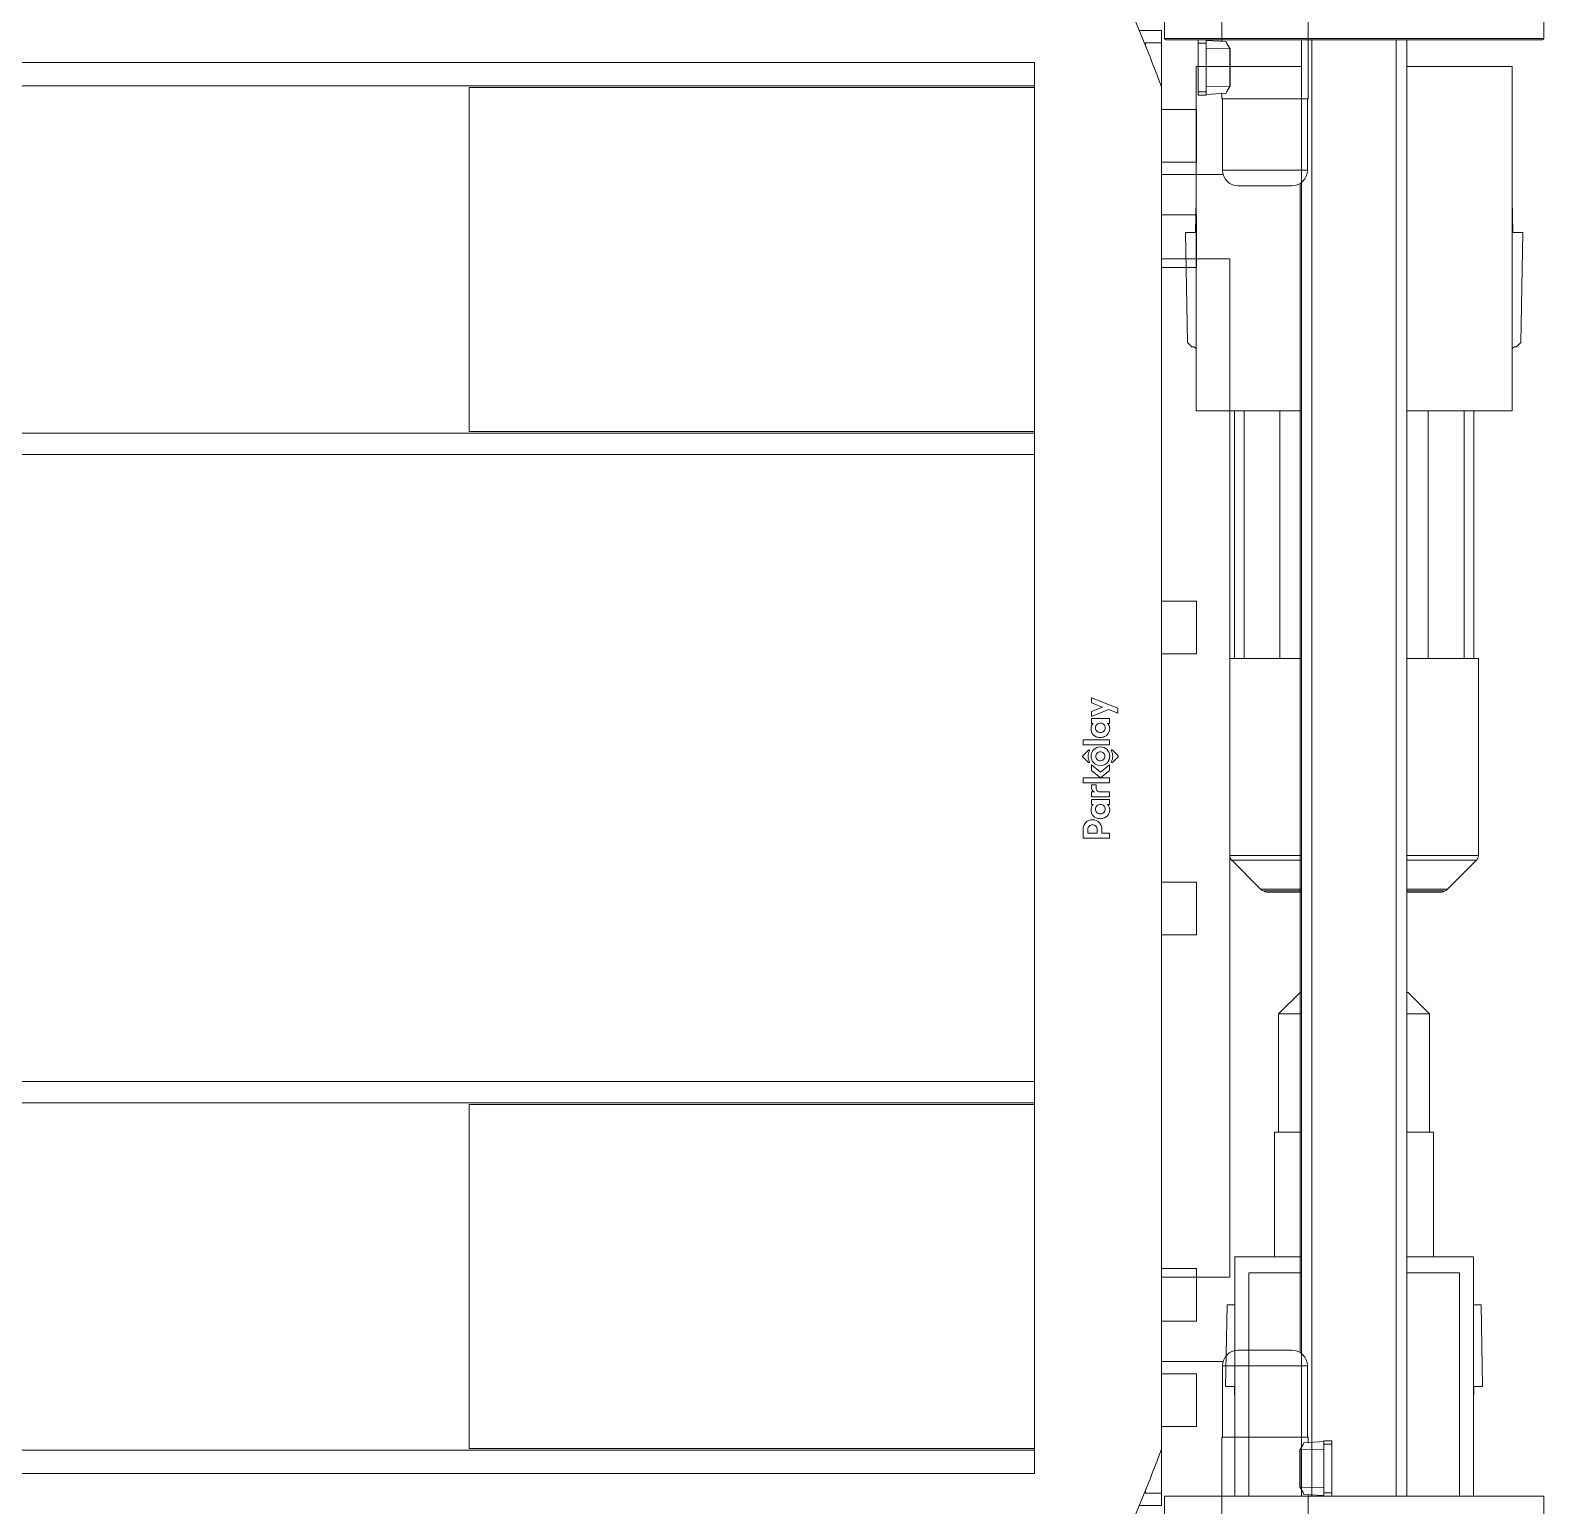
# Model space of a CAD drawing. Header units: inches. Extents: x 28 to 140, y 9 to 55.
# Drawn here: x 54.247 to 56.402, y 32.03 to 34.13 of the extents above; entities that cross this region are included whole.
import ezdxf

# ---------------------------------------------------------------- set-up
doc = ezdxf.new("R2010")
doc.units = ezdxf.units.IN
doc.header["$MEASUREMENT"] = 0
doc.set_wipeout_variables(frame=1)
doc.layers.add('PK24-LOGO', color=7, linetype='Continuous')
doc.layers.add('PK24E', color=7, linetype='Continuous')
for name, color, linetype, true_color in [('PK24E-COMP-PALLET', 132, 'Continuous', 0x00b7c8), ('PK24E-SYS-LIFT', 31, 'Continuous', 0xffcc5a), ('PK24E-SYS-SHELF', 31, 'Continuous', 0xffcc5a)]:
    doc.layers.add(name, color=color, linetype=linetype, true_color=true_color)

# ---------------------------------------------------------------- blocks, each defined once
blk = doc.blocks.new('ELIFTTT-CHASIS--TOP-COMP-PKE24')
at = {"layer": 'PK24E-SYS-LIFT', "lineweight": 5}
for p, q in [((276.1, 107.18), (276.1, 103.44)), ((288.4, 95.25), (288.4, 107.18)), ((272.75, 103.18), (272.75, 103.68)), ((272.75, 103.68), (273.85, 103.68)), ((273.85, 103.68), (273.85, 103.18)), ((273.85, 103.56), (276.71, 103.41)), ((272.75, 96.28), (272.75, 103.18)), ((273.85, 103.18), (272.75, 103.18)), ((273.85, 96.28), (273.85, 103.18)), ((273.85, 102.45), (277.25, 102.38)), ((277.25, 102.45), (277.25, 102.38)), ((277.25, 97.08), (277.25, 102.38)), ((277.25, 102.38), (277.25, 102.38)), ((277.3, 102.38), (277.25, 102.38)), ((277.3, 97.08), (277.3, 102.38)), ((273.85, 97), (277.25, 97.08)), ((277.25, 97.08), (277.25, 97.08)), ((277.25, 97.01), (277.25, 97.08)), ((277.3, 97.08), (277.25, 97.08)), ((272.75, 95.78), (272.75, 96.28)), ((272.75, 96.28), (273.85, 96.28)), ((273.85, 95.78), (272.75, 95.78)), ((273.85, 96.28), (273.85, 95.78)), ((273.85, 95.9), (276.71, 96.05)), ((276.1, 96.02), (276.1, 95.25)), ((276.1, 95.25), (288.4, 95.25)), ((276.2, 95.25), (276.2, 88.12)), ((288.3, 85.1), (288.3, 95.25)), ((276.2, 88.12), (276.2, 87.8)), ((276.2, 87.8), (276.2, 85.1)), ((249.75, 84.5), (68.85, 84.5)), ((249.75, 72.5), (249.75, 84.5)), ((249.75, 84.5), (254.75, 84.5)), ((254.75, 84.5), (254.75, 72.5)), ((254.75, 84.5), (259.75, 84.5)), ((259.75, 84.5), (259.75, 72.5)), ((259.75, 84.5), (276.28, 84.5)), ((276.2, 85.1), (288.3, 85.1)), ((286.1, 82.9), (278.4, 82.9)), ((287.25, -83.22), (287.25, 83.22)), ((81.39, 72.5), (249.75, 72.5)), ((254.75, 72.5), (249.75, 72.5)), ((259.75, 72.5), (254.75, 72.5)), ((259.75, 72.5), (277.25, 72.5)), ((277.25, 72.5), (277.25, -72.5)), ((108.63, 9), (114.95, 9)), ((114.75, 8.8), (108.64, 8.8)), ((114.4, 8.7), (108.65, 8.7)), ((114.75, -5.8), (114.75, 8.8)), ((114.95, 9), (114.95, 8)), ((112.38, 7.3), (108.76, 7.3)), ((113.01, 6.79), (112.59, 7.21)), ((113.1, -3.58), (113.1, 6.58)), ((114.6, -5.5), (114.6, 8.5)), ((114.95, 8), (114.75, 8)), ((114.95, 7.5), (114.75, 7.5)), ((114.95, 8), (114.95, 7.5)), ((115.6, 7.75), (114.95, 7.75)), ((115.6, 7.75), (115.6, 3.3)), ((117.1, 6.6), (115.6, 6.6)), ((118.2, 7.8), (117.1, 7.61)), ((117.1, 7.61), (117.1, -4.61)), ((119.1, 8.5), (118.2, 8.5)), ((118.2, 8.5), (118.2, -5.5)), ((119.1, 8.5), (119.1, 8.15)), ((119.1, 7.64), (119.1, 8.15)), ((131.2, 8.15), (119.1, 8.15)), ((119.1, 7.64), (119.1, 7.62)), ((119.1, 6.42), (119.1, 7.62)), ((131.2, 7.62), (119.1, 7.62)), ((144.33, 8.37), (131.2, 8.37)), ((131.2, 8.37), (131.2, 8.15)), ((131.2, 7.62), (131.2, 8.15)), ((131.2, 6.42), (131.2, 7.62)), ((144.33, 8.37), (144.33, 6.36)), ((146.2, 6.58), (144.47, 8.31)), ((144.47, 8.31), (144.47, 6.32)), ((146.2, 6.58), (146.2, 5.09)), ((115.45, 6), (114.75, 6)), ((115.45, 6), (115.45, -3)), ((119.1, 4.82), (119.1, 6.42)), ((131.2, 6.42), (119.1, 6.42)), ((119.1, 3.69), (119.1, 4.82)), ((131.2, 4.82), (119.1, 4.82)), ((131.2, 4.82), (131.2, 6.42)), ((131.2, 3.22), (131.2, 4.82)), ((144.33, 6.36), (144.33, -5.37)), ((144.47, 6.32), (144.47, -5.31)), ((146.2, 5.09), (146.2, -3.58)), ((146.26, -3.44), (146.26, 6.44)), ((146.26, 6.43), (146.26, -3.43)), ((146.3, -3.35), (146.3, 6.35)), ((115.6, 1.5), (115.6, 3.3)), ((115.8, 3.13), (115.6, 3.13)), ((115.8, -0.13), (115.8, 3.13)), ((119.1, 3.69), (119.1, -0.69)), ((131.2, 3.22), (131.2, -0.22)), ((115.6, -0.3), (115.6, 1.5)), ((115.6, -0.13), (115.8, -0.13)), ((115.6, -0.3), (115.6, -4.75)), ((119.1, -1.82), (119.1, -0.69)), ((119.1, -1.82), (119.1, -1.82)), ((131.2, -1.82), (119.1, -1.82)), ((119.1, -3.44), (119.1, -1.82)), ((131.2, -1.82), (131.2, -0.22)), ((131.2, -3.44), (131.2, -1.82)), ((108.92, -4.3), (112.38, -4.3)), ((112.59, -4.21), (113.01, -3.79)), ((114.75, -3), (115.45, -3)), ((115.6, -3.6), (117.1, -3.6)), ((119.1, -3.44), (119.1, -3.57)), ((131.2, -3.44), (119.1, -3.44)), ((119.1, -5.15), (119.1, -3.57)), ((131.2, -5.15), (131.2, -3.44)), ((144.47, -5.31), (146.2, -3.58)), ((108.83, -6), (114.95, -6)), ((108.85, -5.7), (114.4, -5.7)), ((114.75, -5.8), (108.85, -5.8)), ((114.95, -4.5), (114.75, -4.5)), ((114.95, -5), (114.75, -5)), ((114.95, -5), (114.95, -4.5)), ((114.95, -4.75), (115.6, -4.75)), ((114.95, -6), (114.95, -5)), ((117.1, -4.61), (118.2, -4.8)), ((118.2, -5.5), (119.1, -5.5)), ((119.1, -5.15), (119.1, -5.5)), ((131.2, -5.15), (119.1, -5.15)), ((119.5, -5.3), (119.5, -5.15)), ((119.7, -5.3), (119.5, -5.3)), ((119.53, -8.75), (119.5, -5.3)), ((119.7, -5.3), (119.7, -5.15)), ((119.72, -5.3), (119.7, -5.3)), ((119.72, -5.3), (120.15, -5.3)), ((119.73, -8.75), (119.72, -5.3)), ((126.81, -5.3), (120.15, -5.3)), ((120.15, -5.3), (120.15, -5.3)), ((120.15, -5.3), (120.2, -8.17)), ((120.15, -5.3), (120.2, -8.17)), ((121.68, -5.91), (120.76, -6.61)), ((121.68, -5.91), (120.76, -6.61)), ((121.68, -5.91), (121.68, -5.9)), ((122.75, -6.35), (121.68, -5.91)), ((122.75, -6.35), (121.68, -5.91)), ((122.9, -7.49), (122.75, -6.35)), ((122.75, -6.35), (122.75, -6.35)), ((122.9, -7.49), (122.75, -6.35)), ((123.94, -6.92), (124.42, -6.08)), ((124.42, -6.09), (123.94, -6.92)), ((124.42, -6.09), (124.42, -6.08)), ((124.65, -5.95), (125.61, -5.95)), ((124.65, -5.95), (124.65, -5.95)), ((125.61, -5.95), (124.65, -5.95)), ((125.61, -5.95), (125.61, -5.95)), ((125.84, -6.08), (126.32, -6.92)), ((125.84, -6.09), (125.84, -6.08)), ((126.32, -6.92), (125.84, -6.09)), ((126.76, -8.17), (126.81, -5.3)), ((126.81, -5.3), (126.76, -8.17)), ((126.81, -5.3), (126.81, -5.3)), ((126.81, -5.3), (127.84, -5.3)), ((127.83, -8.75), (127.84, -5.3)), ((127.86, -5.3), (127.84, -5.3)), ((127.86, -5.3), (127.86, -5.15)), ((128.06, -5.3), (127.86, -5.3)), ((128.03, -8.75), (128.06, -5.3)), ((128.06, -5.3), (128.06, -5.15)), ((131.2, -5.15), (131.2, -5.37)), ((131.2, -5.37), (137.47, -5.37)), ((137.79, -5.37), (144.33, -5.37)), ((120.2, -8.17), (120.2, -8.17)), ((120.2, -8.75), (120.2, -8.17)), ((120.2, -8.75), (120.2, -8.17)), ((120.2, -8.75), (120.2, -8.17)), ((120.76, -6.61), (120.76, -6.61)), ((120.76, -6.61), (120.91, -7.75)), ((120.91, -7.75), (121.98, -8.2)), ((121.98, -8.2), (122.9, -7.49)), ((122.9, -7.49), (122.9, -7.49)), ((123.93, -7.05), (123.93, -7.05)), ((123.94, -6.92), (123.94, -6.91)), ((123.94, -7.19), (124.42, -8.02)), ((124.65, -8.15), (125.61, -8.15)), ((125.84, -8.02), (126.32, -7.19)), ((126.32, -6.92), (126.32, -6.91)), ((126.33, -7.05), (126.33, -7.05)), ((126.76, -8.17), (126.76, -8.17)), ((126.76, -8.17), (126.76, -8.17)), ((126.76, -8.75), (126.76, -8.17)), ((126.76, -8.75), (126.76, -8.17)), ((126.76, -8.17), (126.76, -8.75)), ((119.48, -8.75), (119.49, -9.33)), ((119.71, -8.75), (119.48, -8.75)), ((119.49, -9.5), (119.59, -9.5)), ((119.49, -9.5), (119.5, -9.68)), ((119.5, -9.68), (119.5, -9.75)), ((119.5, -9.68), (128.06, -9.68)), ((119.5, -9.75), (119.5, -9.8)), ((119.5, -9.75), (128.06, -9.75)), ((119.5, -9.8), (128.06, -9.8)), ((119.59, -9.5), (127.97, -9.5)), ((127.97, -9.5), (119.59, -9.5)), ((119.59, -9.5), (119.59, -9.5)), ((119.71, -8.75), (119.71, -9.29)), ((119.71, -8.75), (127.85, -8.75)), ((119.71, -9.29), (127.85, -9.29)), ((127.85, -8.75), (127.85, -9.29)), ((128.08, -8.75), (127.85, -8.75)), ((127.97, -9.5), (128.07, -9.5)), ((127.97, -9.5), (127.97, -9.5)), ((128.07, -9.5), (128.06, -9.68)), ((128.06, -9.68), (128.06, -9.75)), ((128.06, -9.75), (128.06, -9.8)), ((128.08, -8.75), (128.07, -9.33)), ((249.75, -72.5), (81.39, -72.5)), ((249.75, -84.5), (249.75, -72.5)), ((249.75, -72.5), (254.75, -72.5)), ((254.75, -72.5), (254.75, -84.5)), ((254.75, -72.5), (259.75, -72.5)), ((259.75, -72.5), (259.75, -84.5)), ((259.75, -72.5), (277.25, -72.5)), ((278.4, -82.9), (286.1, -82.9)), ((68.85, -84.5), (171.2, -84.5)), ((171.2, -84.5), (171.2, -100.5)), ((201.2, -100.5), (201.2, -84.5)), ((201.2, -84.5), (249.75, -84.5)), ((254.75, -84.5), (249.75, -84.5)), ((259.75, -84.5), (254.75, -84.5)), ((259.75, -84.5), (276.28, -84.5)), ((276.2, -85.1), (276.2, -95.25)), ((288.3, -85.1), (276.2, -85.1)), ((288.3, -87.8), (288.3, -85.1)), ((288.3, -88.12), (288.3, -87.8)), ((288.3, -95.25), (288.3, -88.12)), ((276.1, -95.25), (276.1, -107.18)), ((288.4, -95.25), (276.1, -95.25)), ((290.65, -95.9), (287.79, -96.05)), ((288.4, -96.02), (288.4, -95.25)), ((290.65, -96.28), (290.65, -95.78)), ((290.65, -95.78), (291.75, -95.78)), ((291.75, -96.28), (290.65, -96.28)), ((290.65, -96.28), (290.65, -103.18)), ((291.75, -95.78), (291.75, -96.28)), ((291.75, -96.28), (291.75, -103.18)), ((287.2, -97.08), (287.2, -102.38)), ((287.2, -97.08), (287.25, -97.08)), ((290.65, -97), (287.25, -97.08)), ((287.25, -97.01), (287.25, -97.08)), ((287.25, -97.08), (287.25, -102.38)), ((287.25, -97.08), (287.25, -97.08)), ((171.2, -100.5), (201.2, -100.5)), ((287.2, -102.38), (287.25, -102.38)), ((290.65, -102.45), (287.25, -102.38)), ((287.25, -102.38), (287.25, -102.38)), ((287.25, -102.45), (287.25, -102.38)), ((290.65, -103.56), (287.79, -103.41)), ((290.65, -103.18), (291.75, -103.18)), ((290.65, -103.68), (290.65, -103.18)), ((291.75, -103.18), (291.75, -103.68)), ((288.4, -107.18), (288.4, -103.44)), ((291.75, -103.68), (290.65, -103.68))]:
    blk.add_line(p, q, dxfattribs=at)
at = {"layer": 'PK24E-SYS-LIFT', "lineweight": 5, "flags": 128}
for points in [[(119.49, -9.5), (119.49, -9.42), (119.49, -9.33)], [(128.07, -9.5), (128.07, -9.42), (128.07, -9.33)]]:
    blk.add_lwpolyline(points, dxfattribs=at)
at = {"layer": 'PK24E-SYS-LIFT', "lineweight": 5}
blk.add_circle((0, 0), 109, dxfattribs=at)
for centre, radius, start, end in [((282.25, 106.03), 6.15, 215.6016, 216.4055), ((282.25, 93.43), 6.15, 143.5945, 144.3984), ((278.4, 85.1), 2.2, 180, 270), ((286.1, 85.1), 2.2, 270, 0), ((114.4, 8.5), 0.2, 0, 90), ((112.38, 7), 0.3, 45, 90), ((112.8, 6.58), 0.3, 0, 45), ((144.33, 8.17), 0.2, 45, 90), ((146.06, 6.44), 0.2, 0, 45), ((146.19, 6.35), 0.11, 0, 50.4877), ((115.4, 3.3), 0.2, 0, 75.5225), ((115.4, -0.3), 0.2, 284.4775, 0), ((112.38, -4), 0.3, 270, 315), ((112.8, -3.58), 0.3, 315, 0), ((146.06, -3.44), 0.2, 315, 0), ((146.19, -3.35), 0.11, 309.5123, 0), ((114.4, -5.5), 0.2, 270, 0), ((137.63, -12.31), 6.94, 88.6726, 91.3112), ((144.33, -5.17), 0.2, 270, 315), ((119.56, -9.5), 0.0322, 1.5298, 3.1054), ((127.94, -9.5), 0.0274, 357.5302, 359.3787), ((278.4, -85.1), 2.2, 90, 180), ((286.1, -85.1), 2.2, 0, 90), ((282.25, -93.43), 6.15, 323.5945, 324.3984), ((282.25, -106.03), 6.15, 35.6016, 36.4055)]:
    blk.add_arc(centre, radius, start, end, dxfattribs=at)
for centre, major_axis, ratio, start_param, end_param in [((282.25, 105.66), (-4.43, 4.6), 0.92858, 1.214489, 1.388243), ((282.25, 93.8), (4.43, 4.6), 0.92858, 1.75335, 1.927104), ((125.13, -7.05), (1.2, 0), 0.999924, 1.981934, 2.206856), ((125.13, -7.05), (1.2, 0), 0.999924, 0.934737, 1.159658), ((125.13, -7.05), (1.2, 0), 0.999924, 3.029132, 3.254054), ((125.13, -7.05), (1.2, 0), 0.999924, 4.076329, 4.301251), ((125.13, -7.05), (1.2, 0), 0.999924, 5.123527, 5.348449), ((125.13, -7.05), (1.2, 0), 0.999924, 6.170724, 6.395646), ((114.79, 16.33), (18.71, -18.48), 0.975618, 5.661152, 5.669909), ((132.77, 16.33), (18.71, 18.48), 0.975618, 3.754869, 3.763626), ((282.25, -93.8), (4.43, 4.6), 0.92858, 4.894943, 5.068696), ((282.25, -105.66), (-4.43, 4.6), 0.92858, 4.356082, 4.529835)]:
    blk.add_ellipse(centre, major_axis=major_axis, ratio=ratio, start_param=start_param, end_param=end_param, dxfattribs=at)
for points, knots in [([(276.2, 87.8), (276.2, 87.8), (276.2, 87.81), (276.2, 87.83), (276.2, 87.87), (276.2, 87.92), (276.2, 87.98), (276.2, 88.03), (276.2, 88.08), (276.2, 88.11), (276.2, 88.12), (276.2, 88.12), (276.2, 88.12)], [0, 0, 0, 0, 0.106425, 0.212833, 0.319704, 0.427399, 0.535627, 0.643879, 0.751778, 0.859172, 0.966191, 1, 1, 1, 1]), ([(120.2, -8.17), (120.2, -8.17), (120.2, -8.17), (120.2, -8.17), (120.2, -8.17), (120.2, -8.17), (120.2, -8.17)], [0, 0, 0, 0, 0.043511, 0.220779, 0.610768, 1, 1, 1, 1]), ([(119.59, -9.5), (119.59, -9.5), (119.59, -9.5), (119.59, -9.5), (119.59, -9.5)], [0, 0, 0, 0, 0.942376, 1, 1, 1, 1]), ([(127.97, -9.5), (127.97, -9.5), (127.97, -9.5), (127.97, -9.5), (127.97, -9.5)], [0, 0, 0, 0, 0.058671, 1, 1, 1, 1]), ([(288.3, -87.8), (288.3, -87.8), (288.3, -87.81), (288.3, -87.83), (288.3, -87.87), (288.3, -87.92), (288.3, -87.98), (288.3, -88.03), (288.3, -88.08), (288.3, -88.11), (288.3, -88.12), (288.3, -88.12), (288.3, -88.12)], [0, 0, 0, 0, 0.106425, 0.212833, 0.319705, 0.427399, 0.535627, 0.64388, 0.751778, 0.859172, 0.966191, 1, 1, 1, 1])]:
    blk.add_open_spline(points, degree=3, knots=knots, dxfattribs=at)
blk = doc.blocks.new('ELIFTTT-TT--TOP-COMP-PKE24')
at = {"layer": 'PK24E-SYS-LIFT', "lineweight": 5}
for p, q in [((258.3, 103.22), (258.3, 105)), ((258.3, 105), (267.5, 105)), ((267.5, 105), (267.5, 103.22)), ((262.25, 103.22), (258.3, 103.22)), ((258.3, -103.22), (258.3, 103.22)), ((262.25, 94), (262.25, 103.22)), ((267.5, 103.22), (265.25, 103.22)), ((265.25, 103.22), (265.25, 94)), ((267.5, -103.22), (267.5, 103.22)), ((257.6, 95), (253, 95)), ((253, 95), (253, 75)), ((257.6, 75), (257.6, 95)), ((252.8, 75.2), (252.8, 94.8)), ((257.8, 94.8), (257.8, 75.2)), ((265.25, 94), (262.25, 94)), ((262.25, -94), (262.25, 94)), ((265.25, -94), (265.25, 94)), ((272.5, 93.75), (267.5, 93.75)), ((272.5, 93.75), (272.5, 86.25)), ((196.75, 89.5), (196.75, 84.5)), ((204.25, 89.5), (196.75, 89.5)), ((204.25, 84.5), (204.25, 89.5)), ((211.75, 89.5), (211.75, 84.5)), ((215.5, 89.5), (211.75, 89.5)), ((219.25, 89.5), (215.5, 89.5)), ((219.25, 84.5), (219.25, 89.5)), ((258.3, 88), (257.8, 88)), ((267.5, 86.25), (272.5, 86.25)), ((230.5, 84.5), (-230.5, 84.5)), ((230.5, 84.5), (230.5, -84.5)), ((257.8, 82), (258.3, 82)), ((272.5, 78.75), (267.5, 78.75)), ((272.5, 71.25), (272.5, 78.75)), ((220.5, 74.5), (87.6, 74.5)), ((220.5, -74.5), (220.5, 74.5)), ((253, 75), (257.6, 75)), ((267.5, 71.25), (272.5, 71.25)), ((258.3, 67.75), (230.5, 67.75)), ((230.5, 59.75), (258.3, 59.75)), ((252.8, 32.7), (252.8, 52.3)), ((257.6, 52.5), (253, 52.5)), ((253, 52.5), (253, 32.5)), ((257.6, 32.5), (257.6, 52.5)), ((257.8, 52.3), (257.8, 32.7)), ((258.3, 45.5), (257.8, 45.5)), ((257.8, 39.5), (258.3, 39.5)), ((253, 32.5), (257.6, 32.5)), ((272.5, 23.75), (267.5, 23.75)), ((272.5, 23.75), (272.5, 16.25)), ((272.5, 16.25), (267.5, 16.25)), ((98.82, 8.79), (110.62, 8.79)), ((110.62, 8.79), (110.62, 8.05)), ((110.92, 8.79), (110.62, 8.79)), ((110.92, 8.05), (110.92, 8.79)), ((252.8, -9.8), (252.8, 9.8)), ((257.6, 10), (253, 10)), ((253, 10), (253, -10)), ((257.6, -10), (257.6, 10)), ((257.8, 9.8), (257.8, -9.8)), ((98.42, 8.05), (111.02, 8.05)), ((111.32, 6.75), (99.67, 6.75)), ((111.02, 6.75), (111.02, 8.05)), ((111.32, 4.25), (111.32, 6.75)), ((112.82, 6.1), (111.32, 6.1)), ((112.82, 0), (112.82, 6.1)), ((99.67, 4.25), (111.32, 4.25)), ((111.02, -10.25), (111.02, 4.25)), ((112.92, 2.75), (112.82, 2.75)), ((112.92, -2.75), (112.92, 2.75)), ((220, 2.25), (113.02, 2.25)), ((220, 2.25), (220, -2.25)), ((258.3, 3), (257.8, 3)), ((112.82, -6.1), (112.82, 0)), ((112.82, -2.75), (112.92, -2.75)), ((113.02, -2.25), (220, -2.25)), ((257.8, -3), (258.3, -3)), ((111.02, -6.1), (112.82, -6.1)), ((116.42, -6.41), (114.62, -6.41)), ((114.62, -6.41), (114.62, -7.49)), ((114.62, -22.99), (114.62, -6.41)), ((117.72, -5.1), (116.42, -5.1)), ((116.42, -24.3), (116.42, -5.1)), ((117.72, -5.1), (137.72, -5.1)), ((117.72, -5.1), (117.72, -5.87)), ((117.72, -6.6), (117.72, -5.87)), ((153.04, -5.05), (137.72, -5.05)), ((137.72, -5.05), (137.72, -5.1)), ((137.72, -5.82), (137.72, -5.1)), ((137.72, -5.82), (137.72, -6.6)), ((155.72, -7.73), (153.04, -5.05)), ((153.04, -24.35), (153.04, -5.05)), ((112.52, -6.7), (111.02, -6.7)), ((112.52, -22.7), (112.52, -6.7)), ((114.62, -7.49), (112.52, -7.49)), ((114.62, -14.7), (114.62, -7.49)), ((117.72, -6.6), (137.72, -6.6)), ((117.72, -9.47), (117.72, -6.6)), ((137.72, -9.38), (137.72, -6.6)), ((155.72, -21.67), (155.72, -7.73)), ((111.32, -10.25), (99.67, -10.25)), ((111.32, -10.25), (111.32, -12.75)), ((117.72, -10.92), (117.72, -9.47)), ((137.72, -9.38), (137.72, -10.92)), ((253, -10), (257.6, -10)), ((99.67, -12.75), (111.32, -12.75)), ((111.02, -14.4), (111.02, -12.75)), ((137.72, -10.92), (117.72, -10.92)), ((117.72, -10.92), (117.72, -14.7)), ((137.72, -13.72), (137.72, -10.92)), ((105.72, -14.4), (111.02, -14.4)), ((111.02, -22.55), (111.02, -14.4)), ((114.62, -21.91), (114.62, -14.7)), ((117.72, -14.7), (117.72, -18.48)), ((137.72, -13.72), (137.72, -15.68)), ((137.72, -18.48), (137.72, -15.68)), ((272.5, -16.25), (267.5, -16.25)), ((272.5, -16.25), (272.5, -23.75)), ((117.72, -18.48), (137.72, -18.48)), ((117.72, -19.93), (117.72, -18.48)), ((137.72, -18.48), (137.72, -20.02)), ((117.72, -21.45), (117.72, -19.93)), ((117.72, -22.3), (117.72, -21.45)), ((137.72, -21.45), (117.72, -21.45)), ((137.72, -21.45), (137.72, -20.02)), ((137.72, -21.45), (137.72, -22.37)), ((105.72, -22.55), (111.02, -22.55)), ((105.72, -22.75), (111.02, -22.75)), ((111.02, -22.75), (111.02, -22.55)), ((111.02, -22.7), (112.52, -22.7)), ((112.52, -21.91), (114.62, -21.91)), ((114.62, -21.91), (114.62, -22.99)), ((114.62, -22.99), (116.42, -22.99)), ((117.72, -22.3), (117.72, -24.3)), ((137.72, -24.3), (137.72, -22.37)), ((153.04, -24.35), (155.72, -21.67)), ((116.42, -24.3), (117.72, -24.3)), ((137.72, -24.3), (117.72, -24.3)), ((118.31, -29.45), (118.31, -24.3)), ((118.61, -29.45), (118.61, -24.3)), ((129.61, -29.45), (129.61, -24.3)), ((129.91, -29.45), (129.91, -24.3)), ((137.72, -24.3), (137.72, -24.35)), ((137.72, -24.35), (148.38, -24.35)), ((148.87, -24.35), (148.38, -24.35)), ((148.87, -24.35), (153.04, -24.35)), ((272.5, -23.75), (267.5, -23.75)), ((118.61, -29.45), (118.31, -29.45)), ((129.61, -29.45), (118.61, -29.45)), ((129.91, -29.45), (129.61, -29.45)), ((252.8, -52.3), (252.8, -32.7)), ((257.6, -32.5), (253, -32.5)), ((253, -32.5), (253, -52.5)), ((257.6, -52.5), (257.6, -32.5)), ((257.8, -32.7), (257.8, -52.3)), ((258.3, -39.5), (257.8, -39.5)), ((257.8, -45.5), (258.3, -45.5)), ((253, -52.5), (257.6, -52.5)), ((258.3, -59.75), (230.5, -59.75)), ((230.5, -67.75), (258.3, -67.75)), ((272.5, -71.25), (267.5, -71.25)), ((272.5, -78.75), (272.5, -71.25)), ((87.6, -74.5), (220.5, -74.5)), ((252.8, -94.8), (252.8, -75.2)), ((257.6, -75), (253, -75)), ((253, -75), (253, -95)), ((257.6, -95), (257.6, -75)), ((257.8, -75.2), (257.8, -94.8)), ((267.5, -78.75), (272.5, -78.75)), ((258.3, -82), (257.8, -82)), ((230.5, -84.5), (-230.5, -84.5)), ((196.75, -84.5), (196.75, -89.5)), ((204.25, -89.5), (204.25, -84.5)), ((211.75, -84.5), (211.75, -89.5)), ((219.25, -89.5), (219.25, -84.5)), ((257.8, -88), (258.3, -88)), ((272.5, -86.25), (267.5, -86.25)), ((272.5, -93.75), (272.5, -86.25)), ((204.25, -89.5), (196.75, -89.5)), ((215.5, -89.5), (211.75, -89.5)), ((219.25, -89.5), (215.5, -89.5)), ((262.25, -94), (265.25, -94)), ((262.25, -103.22), (262.25, -94)), ((265.25, -94), (265.25, -103.22)), ((267.5, -93.75), (272.5, -93.75)), ((253, -95), (257.6, -95)), ((258.3, -105), (258.3, -103.22)), ((258.3, -103.22), (262.25, -103.22)), ((265.25, -103.22), (267.5, -103.22)), ((267.5, -103.22), (267.5, -105)), ((267.5, -105), (258.3, -105))]:
    blk.add_line(p, q, dxfattribs=at)
for centre, radius, start, end in [((253, 94.8), 0.2, 90, 180), ((257.6, 94.8), 0.2, 0, 90), ((253, 75.2), 0.2, 180, 270), ((257.6, 75.2), 0.2, 270, 0), ((0, 0), 109, 4.6242, 36.518), ((253, 52.3), 0.2, 90, 180), ((257.6, 52.3), 0.2, 0, 90), ((253, 32.7), 0.2, 180, 270), ((257.6, 32.7), 0.2, 270, 0), ((253, 9.8), 0.2, 90, 180), ((257.6, 9.8), 0.2, 0, 90), ((109.97, 5.5), 0.6, 0, 180), ((109.97, 5.5), 0.6, 180, 0), ((112.92, 2.65), 0.1, 0, 90), ((112.92, -2.65), 0.1, 270, 0), ((253, -9.8), 0.2, 180, 270), ((257.6, -9.8), 0.2, 270, 0), ((109.97, -11.5), 0.6, 0, 180), ((109.97, -11.5), 0.6, 180, 0), ((0, 0), 109, 323.482, 347.9529), ((253, -32.7), 0.2, 90, 180), ((257.6, -32.7), 0.2, 0, 90), ((253, -52.3), 0.2, 180, 270), ((257.6, -52.3), 0.2, 270, 0), ((253, -75.2), 0.2, 90, 180), ((257.6, -75.2), 0.2, 0, 90), ((253, -94.8), 0.2, 180, 270), ((257.6, -94.8), 0.2, 270, 0)]:
    blk.add_arc(centre, radius, start, end, dxfattribs=at)
for points, knots in [([(113.02, -2.65), (113.02, -2.64), (113.02, -2.62), (113.02, -2.46), (113.02, -2.22), (113.02, -1.89), (113.02, -1.48), (113.02, -1.02), (113.02, -0.52), (113.02, 0), (113.02, 0.52), (113.02, 1.02), (113.02, 1.48), (113.02, 1.89), (113.02, 2.22), (113.02, 2.46), (113.02, 2.62), (113.02, 2.64), (113.02, 2.65)], [0, 0, 0, 0, 0.0625, 0.125, 0.1875, 0.25, 0.3125, 0.375, 0.4375, 0.5, 0.5625, 0.625, 0.6875, 0.75, 0.8125, 0.875, 0.9375, 1, 1, 1, 1]), ([(148.38, -24.35), (148.39, -24.35), (148.39, -24.35), (148.43, -24.35), (148.49, -24.35), (148.57, -24.35), (148.65, -24.35), (148.73, -24.35), (148.8, -24.35), (148.85, -24.35), (148.86, -24.35), (148.87, -24.35), (148.87, -24.35)], [0, 0, 0, 0, 0.106795, 0.213596, 0.320503, 0.427754, 0.535474, 0.643625, 0.75192, 0.859858, 0.967037, 1, 1, 1, 1])]:
    blk.add_open_spline(points, degree=3, knots=knots, dxfattribs=at)
blk = doc.blocks.new('LOGO----DECOR-PK24')
at = {"layer": 'PK24-LOGO', "lineweight": 5}
for p, q in [((0.79, 1.37), (1.61, 2.19)), ((1.61, 2.19), (1.67, 2.21)), ((1.67, 2.21), (1.73, 2.19)), ((1.73, 2.19), (2.54, 1.37)), ((-10, 2.13), (-8.71, 2.13)), ((-10, -1.62), (-10, 2.13)), ((-9.29, 1.47), (-9.29, 0.11)), ((-8.76, 1.47), (-9.29, 1.47)), ((-9.29, 0.11), (-8.76, 0.11)), ((-8.61, 1.46), (-8.76, 1.47)), ((-8.76, 0.11), (-8.61, 0.13)), ((-8.71, 2.13), (-8.43, 2.11)), ((-8.48, 1.42), (-8.61, 1.46)), ((-8.61, 0.13), (-8.48, 0.17)), ((-8.36, 1.35), (-8.48, 1.42)), ((-8.48, 0.17), (-8.36, 0.23)), ((-8.43, 2.11), (-8.3, 2.07)), ((-8.26, 1.27), (-8.36, 1.35)), ((-8.36, 0.23), (-8.26, 0.31)), ((-8.3, 2.07), (-8.17, 2.03)), ((-8.19, 1.17), (-8.26, 1.27)), ((-8.26, 0.31), (-8.19, 0.41)), ((-8.13, 1.05), (-8.19, 1.17)), ((-8.19, 0.41), (-8.13, 0.53)), ((-8.17, 2.03), (-7.94, 1.9)), ((-8.09, 0.93), (-8.13, 1.05)), ((-8.13, 0.53), (-8.09, 0.66)), ((-8.08, 0.79), (-8.09, 0.93)), ((-8.09, 0.66), (-8.08, 0.79)), ((-7.94, 1.9), (-7.74, 1.74)), ((-7.74, 1.74), (-7.58, 1.55)), ((-7.58, 0.04), (-7.74, -0.16)), ((-7.58, 1.55), (-7.46, 1.32)), ((-7.46, 0.27), (-7.58, 0.04)), ((-7.46, 1.32), (-7.38, 1.06)), ((-7.38, 0.52), (-7.46, 0.27)), ((-7.38, 1.06), (-7.36, 0.79)), ((-7.36, 0.79), (-7.38, 0.52)), ((-7.19, -0.02), (-7.16, 0.13)), ((-7.16, 0.13), (-7.11, 0.26)), ((-7.11, 0.26), (-6.98, 0.49)), ((-6.98, 0.49), (-6.82, 0.68)), ((-6.82, 0.68), (-6.62, 0.82)), ((-6.62, 0.82), (-6.41, 0.92)), ((-6.42, 0.06), (-6.48, -0.05)), ((-6.33, 0.17), (-6.42, 0.06)), ((-6.41, 0.92), (-6.19, 0.98)), ((-6.23, 0.25), (-6.33, 0.17)), ((-6.11, 0.31), (-6.23, 0.25)), ((-6.19, 0.98), (-5.97, 1)), ((-5.98, 0.35), (-6.11, 0.31)), ((-5.84, 0.36), (-5.98, 0.35)), ((-5.97, 1), (-5.74, 0.98)), ((-5.71, 0.35), (-5.84, 0.36)), ((-5.74, 0.98), (-5.53, 0.92)), ((-5.58, 0.31), (-5.71, 0.35)), ((-5.47, 0.24), (-5.58, 0.31)), ((-5.53, 0.92), (-5.35, 0.82)), ((-5.37, 0.16), (-5.47, 0.24)), ((-5.29, 0.06), (-5.37, 0.16)), ((-5.35, 0.82), (-5.21, 0.7)), ((-5.23, -0.06), (-5.29, 0.06)), ((-5.21, 0.7), (-5.21, 0.95)), ((-5.21, 0.95), (-4.5, 0.95)), ((-4.5, 0.95), (-4.5, -1.62)), ((-3.41, 0.95), (-4.11, 0.95)), ((-4.11, 0.95), (-4.11, -1.62)), ((-3.41, 0.53), (-3.41, 0.95)), ((-3.36, 0.62), (-3.41, 0.53)), ((-3.37, -0.03), (-3.32, 0.06)), ((-3.29, 0.71), (-3.36, 0.62)), ((-3.32, 0.06), (-3.26, 0.13)), ((-3.22, 0.78), (-3.29, 0.71)), ((-3.26, 0.13), (-3.19, 0.19)), ((-3.14, 0.84), (-3.22, 0.78)), ((-3.19, 0.19), (-3.11, 0.23)), ((-3.05, 0.89), (-3.14, 0.84)), ((-3.11, 0.23), (-3.02, 0.26)), ((-2.94, 0.92), (-3.05, 0.89)), ((-3.02, 0.26), (-2.92, 0.27)), ((-2.83, 0.94), (-2.94, 0.92)), ((-2.92, 0.27), (-2.42, 0.27)), ((-2.7, 0.95), (-2.83, 0.94)), ((-2.42, 0.95), (-2.7, 0.95)), ((-2.42, 0.27), (-2.42, 0.95)), ((-1.42, 2.13), (-2.13, 2.13)), ((-2.13, 2.13), (-2.13, -1.62)), ((-1.42, -1.62), (-1.42, 2.13)), ((-0.37, 0.95), (-1.42, -0.33)), ((-0.61, -0.33), (0.44, 0.95)), ((0.44, 0.95), (-0.37, 0.95)), ((0.44, 0.19), (0.36, -0.06)), ((0.56, 0.41), (0.44, 0.19)), ((0.72, 0.61), (0.56, 0.41)), ((0.92, 0.77), (0.72, 0.61)), ((0.77, 1.32), (0.79, 1.37)), ((0.78, 1.26), (0.77, 1.32)), ((0.81, 1.24), (0.78, 1.26)), ((0.85, 1.23), (0.81, 1.24)), ((0.89, 1.24), (0.85, 1.23)), ((1.07, 1.32), (0.89, 1.24)), ((1.15, 0.9), (0.92, 0.77)), ((1.27, 1.37), (1.07, 1.32)), ((1.07, -0.08), (1.13, 0.03)), ((1.13, 0.03), (1.21, 0.12)), ((1.4, 0.98), (1.15, 0.9)), ((1.21, 0.12), (1.3, 0.2)), ((1.46, 1.41), (1.27, 1.37)), ((1.3, 0.2), (1.41, 0.26)), ((1.67, 1), (1.4, 0.98)), ((1.41, 0.26), (1.54, 0.3)), ((1.67, 1.42), (1.46, 1.41)), ((1.54, 0.3), (1.67, 0.31)), ((1.87, 1.41), (1.67, 1.42)), ((1.94, 0.98), (1.67, 1)), ((1.67, 0.31), (1.8, 0.3)), ((1.8, 0.3), (1.92, 0.26)), ((2.07, 1.37), (1.87, 1.41)), ((1.92, 0.26), (2.03, 0.2)), ((2.19, 0.9), (1.94, 0.98)), ((2.03, 0.2), (2.13, 0.12)), ((2.26, 1.32), (2.07, 1.37)), ((2.13, 0.12), (2.2, 0.03)), ((2.41, 0.77), (2.19, 0.9)), ((2.2, 0.03), (2.26, -0.08)), ((2.45, 1.24), (2.26, 1.32)), ((2.61, 0.61), (2.41, 0.77)), ((2.48, 1.23), (2.45, 1.24)), ((2.52, 1.24), (2.48, 1.23)), ((2.55, 1.26), (2.52, 1.24)), ((2.54, 1.37), (2.57, 1.32)), ((2.57, 1.32), (2.55, 1.26)), ((2.78, 0.41), (2.61, 0.61)), ((2.9, 0.19), (2.78, 0.41)), ((2.98, -0.06), (2.9, 0.19)), ((3.31, 2.13), (4.01, 2.13)), ((3.31, -1.62), (3.31, 2.13)), ((4.01, 2.13), (4.01, -1.62)), ((4.37, -0.02), (4.4, 0.13)), ((4.4, 0.13), (4.45, 0.26)), ((4.45, 0.26), (4.58, 0.49)), ((4.58, 0.49), (4.74, 0.68)), ((4.74, 0.68), (4.93, 0.82)), ((4.93, 0.82), (5.15, 0.92)), ((5.14, 0.06), (5.08, -0.05)), ((5.23, 0.17), (5.14, 0.06)), ((5.15, 0.92), (5.37, 0.98)), ((5.33, 0.25), (5.23, 0.17)), ((5.45, 0.31), (5.33, 0.25)), ((5.37, 0.98), (5.59, 1)), ((5.58, 0.35), (5.45, 0.31)), ((5.72, 0.36), (5.58, 0.35)), ((5.59, 1), (5.82, 0.98)), ((5.85, 0.35), (5.72, 0.36)), ((5.82, 0.98), (6.03, 0.92)), ((5.98, 0.31), (5.85, 0.35)), ((6.09, 0.24), (5.98, 0.31)), ((6.03, 0.92), (6.21, 0.82)), ((6.19, 0.16), (6.09, 0.24)), ((6.27, 0.06), (6.19, 0.16)), ((6.21, 0.82), (6.35, 0.7)), ((6.32, -0.06), (6.27, 0.06)), ((6.35, 0.7), (6.35, 0.95)), ((6.35, 0.95), (7.06, 0.95)), ((7.06, 0.95), (7.06, -1.62)), ((8.33, -1.51), (7.31, 0.95)), ((7.31, 0.95), (8.05, 0.95)), ((8.05, 0.95), (8.68, -0.63)), ((10, 0.95), (8.51, -2.81)), ((8.68, -0.63), (9.27, 0.95)), ((9.27, 0.95), (10, 0.95)), ((-9.29, -1.62), (-10, -1.62)), ((-8.71, -0.55), (-9.29, -0.55)), ((-9.29, -0.55), (-9.29, -1.62)), ((-8.43, -0.52), (-8.71, -0.55)), ((-8.3, -0.49), (-8.43, -0.52)), ((-8.17, -0.44), (-8.3, -0.49)), ((-7.94, -0.32), (-8.17, -0.44)), ((-7.74, -0.16), (-7.94, -0.32)), ((-7.22, -0.33), (-7.21, -0.17)), ((-7.21, -0.5), (-7.22, -0.33)), ((-7.21, -0.17), (-7.19, -0.02)), ((-7.19, -0.65), (-7.21, -0.5)), ((-7.16, -0.79), (-7.19, -0.65)), ((-7.1, -0.92), (-7.16, -0.79)), ((-6.97, -1.15), (-7.1, -0.92)), ((-6.81, -1.34), (-6.97, -1.15)), ((-6.62, -1.48), (-6.81, -1.34)), ((-6.41, -1.59), (-6.62, -1.48)), ((-6.52, -0.18), (-6.53, -0.33)), ((-6.53, -0.33), (-6.52, -0.47)), ((-6.48, -0.05), (-6.52, -0.18)), ((-6.52, -0.47), (-6.48, -0.6)), ((-6.48, -0.6), (-6.42, -0.72)), ((-6.42, -0.72), (-6.33, -0.82)), ((-6.19, -1.65), (-6.41, -1.59)), ((-6.33, -0.82), (-6.23, -0.9)), ((-6.23, -0.9), (-6.11, -0.97)), ((-5.98, -1.67), (-6.19, -1.65)), ((-6.11, -0.97), (-5.98, -1.01)), ((-5.98, -1.01), (-5.84, -1.02)), ((-5.74, -1.65), (-5.98, -1.67)), ((-5.84, -1.02), (-5.71, -1.01)), ((-5.53, -1.57), (-5.74, -1.65)), ((-5.71, -1.01), (-5.58, -0.97)), ((-5.58, -0.97), (-5.47, -0.9)), ((-5.35, -1.47), (-5.53, -1.57)), ((-5.47, -0.9), (-5.37, -0.82)), ((-5.37, -0.82), (-5.29, -0.72)), ((-5.21, -1.33), (-5.35, -1.47)), ((-5.29, -0.72), (-5.23, -0.6)), ((-5.2, -0.19), (-5.23, -0.06)), ((-5.23, -0.6), (-5.2, -0.47)), ((-5.21, -1.62), (-5.21, -1.33)), ((-5.21, -1.33), (-5.21, -1.33)), ((-4.5, -1.62), (-5.21, -1.62)), ((-5.19, -0.33), (-5.2, -0.19)), ((-5.2, -0.47), (-5.19, -0.33)), ((-4.11, -1.62), (-3.41, -1.62)), ((-3.41, -0.21), (-3.4, -0.12)), ((-3.41, -1.62), (-3.41, -0.21)), ((-3.4, -0.12), (-3.37, -0.03)), ((-2.13, -1.62), (-1.42, -1.62)), ((-1.42, -0.33), (-0.37, -1.62)), ((0.44, -1.62), (-0.61, -0.33)), ((-0.37, -1.62), (0.44, -1.62)), ((0.36, -0.06), (0.33, -0.33)), ((0.33, -0.33), (0.36, -0.6)), ((0.36, -0.6), (0.44, -0.85)), ((0.44, -0.85), (0.56, -1.08)), ((0.56, -1.08), (0.72, -1.28)), ((0.72, -1.28), (0.92, -1.44)), ((0.77, -1.98), (0.78, -1.93)), ((0.79, -2.04), (0.77, -1.98)), ((0.78, -1.93), (0.81, -1.9)), ((1.61, -2.85), (0.79, -2.04)), ((0.81, -1.9), (0.85, -1.89)), ((0.85, -1.89), (0.89, -1.9)), ((0.89, -1.9), (1.07, -1.98)), ((0.92, -1.44), (1.15, -1.56)), ((1.02, -0.33), (1.03, -0.2)), ((1.03, -0.46), (1.02, -0.33)), ((1.03, -0.2), (1.07, -0.08)), ((1.07, -0.59), (1.03, -0.46)), ((1.13, -0.7), (1.07, -0.59)), ((1.07, -1.98), (1.27, -2.04)), ((1.21, -0.79), (1.13, -0.7)), ((1.15, -1.56), (1.4, -1.64)), ((1.3, -0.87), (1.21, -0.79)), ((1.27, -2.04), (1.46, -2.07)), ((1.41, -0.93), (1.3, -0.87)), ((1.4, -1.64), (1.67, -1.67)), ((1.54, -0.97), (1.41, -0.93)), ((1.46, -2.07), (1.67, -2.09)), ((1.67, -0.98), (1.54, -0.97)), ((1.8, -0.97), (1.67, -0.98)), ((1.67, -1.67), (1.94, -1.64)), ((1.67, -2.09), (1.87, -2.07)), ((2.54, -2.04), (1.73, -2.85)), ((1.92, -0.93), (1.8, -0.97)), ((1.87, -2.07), (2.07, -2.04)), ((2.03, -0.87), (1.92, -0.93)), ((1.94, -1.64), (2.19, -1.56)), ((2.13, -0.79), (2.03, -0.87)), ((2.07, -2.04), (2.26, -1.98)), ((2.2, -0.7), (2.13, -0.79)), ((2.19, -1.56), (2.41, -1.44)), ((2.26, -0.59), (2.2, -0.7)), ((2.26, -0.08), (2.3, -0.2)), ((2.3, -0.46), (2.26, -0.59)), ((2.26, -1.98), (2.45, -1.9)), ((2.3, -0.2), (2.31, -0.33)), ((2.31, -0.33), (2.3, -0.46)), ((2.41, -1.44), (2.61, -1.28)), ((2.45, -1.9), (2.48, -1.89)), ((2.48, -1.89), (2.52, -1.9)), ((2.52, -1.9), (2.55, -1.93)), ((2.57, -1.98), (2.54, -2.04)), ((2.55, -1.93), (2.57, -1.98)), ((2.61, -1.28), (2.78, -1.08)), ((2.78, -1.08), (2.9, -0.85)), ((2.9, -0.85), (2.98, -0.6)), ((3, -0.33), (2.98, -0.06)), ((2.98, -0.6), (3, -0.33)), ((4.01, -1.62), (3.31, -1.62)), ((4.34, -0.17), (4.37, -0.02)), ((4.34, -0.33), (4.34, -0.17)), ((4.34, -0.5), (4.34, -0.33)), ((4.37, -0.65), (4.34, -0.5)), ((4.4, -0.79), (4.37, -0.65)), ((4.46, -0.92), (4.4, -0.79)), ((4.59, -1.15), (4.46, -0.92)), ((4.75, -1.34), (4.59, -1.15)), ((4.94, -1.48), (4.75, -1.34)), ((5.15, -1.59), (4.94, -1.48)), ((5.04, -0.18), (5.03, -0.33)), ((5.03, -0.33), (5.04, -0.47)), ((5.08, -0.05), (5.04, -0.18)), ((5.04, -0.47), (5.08, -0.6)), ((5.08, -0.6), (5.14, -0.72)), ((5.14, -0.72), (5.23, -0.82)), ((5.37, -1.65), (5.15, -1.59)), ((5.23, -0.82), (5.33, -0.9)), ((5.33, -0.9), (5.45, -0.97)), ((5.58, -1.67), (5.37, -1.65)), ((5.45, -0.97), (5.58, -1.01)), ((5.58, -1.01), (5.72, -1.02)), ((5.81, -1.65), (5.58, -1.67)), ((5.72, -1.02), (5.85, -1.01)), ((6.03, -1.57), (5.81, -1.65)), ((5.85, -1.01), (5.98, -0.97)), ((5.98, -0.97), (6.09, -0.9)), ((6.21, -1.47), (6.03, -1.57)), ((6.09, -0.9), (6.19, -0.82)), ((6.19, -0.82), (6.27, -0.72)), ((6.35, -1.33), (6.21, -1.47)), ((6.27, -0.72), (6.32, -0.6)), ((6.36, -0.19), (6.32, -0.06)), ((6.32, -0.6), (6.36, -0.47)), ((6.35, -1.62), (6.35, -1.33)), ((6.35, -1.33), (6.35, -1.33)), ((7.06, -1.62), (6.35, -1.62)), ((6.37, -0.33), (6.36, -0.19)), ((6.36, -0.47), (6.37, -0.33)), ((7.8, -2.81), (8.33, -1.51)), ((1.67, -2.88), (1.61, -2.85)), ((1.73, -2.85), (1.67, -2.88)), ((8.51, -2.81), (7.8, -2.81))]:
    blk.add_line(p, q, dxfattribs=at)
blk = doc.blocks.new('*U8')
at = {"lineweight": 5}
blk.add_wipeout([(-262.27, 110), (262.27, 110), (267.5, 96.99), (267.5, -96.99), (262.27, -110), (-262.27, -110), (-267.5, -96.99), (-267.5, 96.99)], dxfattribs=at)
at = {"layer": 'PK24E-COMP-PALLET', "lineweight": 5}
for p, q in [((249.45, 100.42), (-249.45, 100.42)), ((249.45, -100.42), (249.45, 100.42)), ((249.45, 97.11), (-249.45, 97.11)), ((267.5, -96.99), (267.5, 96.99)), ((168.92, 47.89), (168.92, 96.89)), ((249.45, 96.89), (168.92, 96.89)), ((249.45, 47.67), (-249.45, 47.67)), ((249.45, 47.89), (168.92, 47.89)), ((249.45, 44.65), (-249.45, 44.65)), ((249.45, -44.65), (-249.45, -44.65)), ((249.45, -47.67), (-249.45, -47.67)), ((168.92, -96.89), (168.92, -47.89)), ((249.45, -47.89), (168.92, -47.89)), ((249.45, -96.89), (168.92, -96.89)), ((249.45, -97.11), (-249.45, -97.11)), ((249.45, -100.42), (-249.45, -100.42))]:
    blk.add_line(p, q, dxfattribs=at)
for start, end in [(20.4566, 23.3531), (336.6469, 339.5434)]:
    blk.add_arc((7.5, 0), 277.5, start, end, dxfattribs=at)
at = {"linetype": 'Continuous', "lineweight": 5, "rotation": 90}
blk.add_blockref('LOGO----DECOR-PK24', (258.48, 0), dxfattribs=at)
blk = doc.blocks.new('ELIFT-DU--TOP-COMP-PKE24')
at = {"layer": 'PK24E-SYS-LIFT', "linetype": 'Continuous', "lineweight": 5}
for p, q in [((267.94, 112.55), (267.94, 103.85)), ((321.94, 103.85), (321.94, 112.55)), ((267.94, 103.85), (321.94, 103.85)), ((321.74, 103.65), (268.14, 103.65)), ((287.44, -103.65), (287.44, 103.65)), ((288.94, 103.65), (288.94, -103.65)), ((300.94, -103.65), (300.94, 103.65)), ((302.44, -103.65), (302.44, 103.65)), ((272.44, 99.85), (272.44, 50.85)), ((287.44, 99.85), (272.44, 99.85)), ((317.44, 99.85), (302.44, 99.85)), ((317.44, 50.85), (317.44, 99.85)), ((317.45, 82.26), (317.44, 82.26)), ((272.44, 80.98), (272.36, 76.25)), ((317.52, 76.25), (317.44, 80.98)), ((271.21, 60.55), (270.94, 76.25)), ((272.44, 76.25), (270.94, 76.25)), ((318.94, 76.25), (317.44, 76.25)), ((318.67, 60.55), (318.94, 76.25)), ((271.21, 60.55), (271.84, 59.95)), ((318.04, 59.95), (318.67, 60.55)), ((272.01, 59.95), (271.84, 59.95)), ((318.04, 59.95), (317.87, 59.95)), ((272.44, 50.85), (287.44, 50.85)), ((277.89, 50.85), (277.89, 15.6)), ((279.29, 50.85), (279.29, 15.6)), ((284.38, 50.85), (284.38, 15.6)), ((302.44, 50.85), (317.44, 50.85)), ((305.5, 50.85), (305.5, 15.6)), ((310.59, 50.85), (310.59, 15.6)), ((311.99, 50.85), (311.99, 15.6)), ((277.24, 15.6), (277.24, -12.44)), ((277.24, 15.6), (277.89, 15.6)), ((279.04, 15.6), (277.89, 15.6)), ((279.04, 15.6), (279.29, 15.6)), ((282.43, 15.6), (279.29, 15.6)), ((282.43, 15.6), (284.38, 15.6)), ((287.44, 15.6), (284.38, 15.6)), ((305.5, 15.6), (302.44, 15.6)), ((305.5, 15.6), (307.45, 15.6)), ((310.59, 15.6), (307.45, 15.6)), ((310.59, 15.6), (310.84, 15.6)), ((311.99, 15.6), (310.84, 15.6)), ((311.99, 15.6), (312.64, 15.6)), ((312.64, -12.44), (312.64, 15.6)), ((287.44, -12.44), (277.24, -12.44)), ((312.64, -12.44), (302.44, -12.44)), ((277.53, -13.14), (281.63, -17.24)), ((287.44, -13.14), (277.53, -13.14)), ((312.35, -13.14), (302.44, -13.14)), ((308.25, -17.24), (312.35, -13.14)), ((287.44, -17.24), (281.63, -17.24)), ((287.44, -17.51), (282.13, -17.51)), ((282.44, -17.7), (287.44, -17.7)), ((308.25, -17.24), (302.44, -17.24)), ((307.75, -17.51), (302.44, -17.51)), ((302.44, -17.7), (307.44, -17.7)), ((287.25, -31.95), (284.19, -35.01)), ((287.44, -31.95), (287.25, -31.95)), ((302.63, -31.95), (302.44, -31.95)), ((305.69, -35.01), (302.63, -31.95)), ((284.19, -35.01), (284.19, -51.85)), ((287.44, -35.01), (284.19, -35.01)), ((305.69, -35.01), (302.44, -35.01)), ((305.69, -51.85), (305.69, -35.01)), ((283.62, -51.85), (283.62, -69.6)), ((283.62, -51.85), (287.44, -51.85)), ((302.44, -51.85), (306.26, -51.85)), ((306.26, -69.6), (306.26, -51.85)), ((277.94, -103.65), (277.94, -69.6)), ((277.94, -69.6), (287.44, -69.6)), ((302.44, -69.6), (311.94, -69.6)), ((311.94, -69.6), (311.94, -103.65)), ((279.94, -71.85), (287.44, -71.85)), ((279.94, -103.65), (279.94, -71.85)), ((302.44, -71.85), (309.94, -71.85)), ((309.94, -71.85), (309.94, -103.65)), ((276.84, -76.45), (276.64, -88.05)), ((276.84, -76.45), (277.94, -76.45)), ((311.94, -76.45), (313.04, -76.45)), ((313.24, -88.05), (313.04, -76.45)), ((276.64, -88.05), (277.94, -88.05)), ((277.9, -88.05), (277.94, -90.38)), ((311.94, -90.38), (311.98, -88.05)), ((311.94, -88.05), (313.24, -88.05)), ((267.94, -103.65), (267.94, -112.75)), ((267.94, -103.65), (321.94, -103.65)), ((321.94, -112.75), (321.94, -103.65))]:
    blk.add_line(p, q, dxfattribs=at)
for centre, radius, start, end in [((268.14, 103.85), 0.2, 180, 270), ((321.74, 103.85), 0.2, 270, 0), ((278.24, -12.44), 1, 180, 225), ((311.64, -12.44), 1, 315, 0), ((282.34, -16.54), 1, 225, 257.922), ((282.44, -17.35), 0.35, 207.8212, 270), ((307.44, -17.35), 0.35, 270, 332.1788), ((307.54, -16.54), 1, 282.078, 315)]:
    blk.add_arc(centre, radius, start, end, dxfattribs=at)
for centre, major_axis, start_param, end_param in [((272.04, 58.45), (0.04, -1.5), 2.523383, 3.128592), ((317.84, 58.45), (-0.04, -1.5), 3.154593, 3.759802)]:
    blk.add_ellipse(centre, major_axis=major_axis, ratio=0.499746, start_param=start_param, end_param=end_param, dxfattribs=at)
blk = doc.blocks.new('*U32')
for name in ['ELIFTTT-CHASIS--TOP-COMP-PKE24', 'ELIFTTT-TT--TOP-COMP-PKE24']:
    blk.add_blockref(name, (0, 0))
at = {"layer": 'PK24E-SYS-SHELF'}
blk.add_blockref('*U8', (0, 0), dxfattribs=at)
blk.add_blockref('ELIFT-DU--TOP-COMP-PKE24', (0, 0))

msp = doc.modelspace()

# ---------------------------------------------------------------- block references
at = {"layer": 'PK24E', "lineweight": 5, "xscale": 0.01, "yscale": 0.01, "zscale": 0.01}
msp.add_blockref('*U32', (53.1822, 33.0799), dxfattribs=at)

doc.saveas('drawing.dxf')
